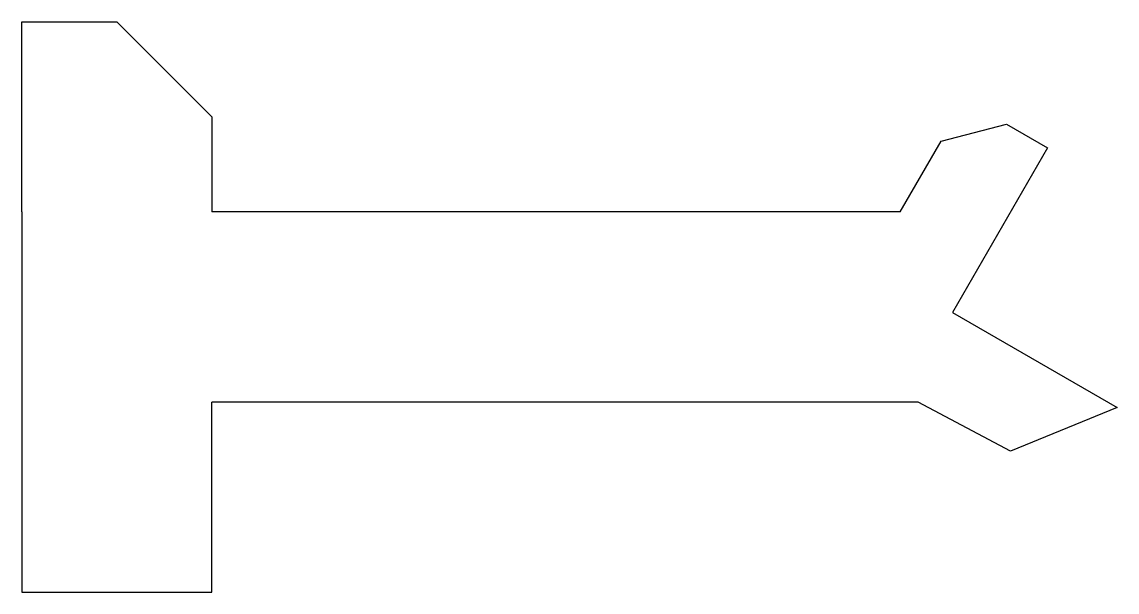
# Model space of a CAD drawing. Extents: x -25 to -1.9, y -2.8 to 9.2.
import ezdxf

# ---------------------------------------------------------------- set-up
doc = ezdxf.new("R2010")
doc.units = 0
doc.layers.get('0').update_dxf_attribs({"linetype": 'continuous'})

# ---------------------------------------------------------------- blocks, each defined once
blk = doc.blocks.new('BODY001')
at = {"color": 0}
for p, q in [((-25, 9.238), (-23, 9.238)), ((-25, 5.238), (-25, 9.238)), ((-23, 9.238), (-21, 7.238)), ((-21, 7.238), (-21, 5.238)), ((-5.649, 6.725), (-4.279, 7.089)), ((-4.279, 7.089), (-3.413, 6.589)), ((-6.517, 5.238), (-5.649, 6.725)), ((-3.413, 6.589), (-5.413, 3.125)), ((-25, 5.238), (-25, 1.238)), ((-14.021, 5.238), (-21, 5.238)), ((-6.517, 5.238), (-14.021, 5.238)), ((-5.413, 3.125), (-1.949, 1.125)), ((-25, 1.238), (-25, -2.762)), ((-6.136, 1.238), (-21, 1.238)), ((-21, -2.762), (-21, 1.238)), ((-4.189, 0.203), (-6.136, 1.238)), ((-1.949, 1.125), (-4.189, 0.203)), ((-25, -2.762), (-21, -2.762))]:
    blk.add_line(p, q, dxfattribs=at)

msp = doc.modelspace()

# ---------------------------------------------------------------- block references
at = {"color": 0}
msp.add_blockref('BODY001', (0, 0), dxfattribs=at)

doc.saveas('drawing.dxf')
